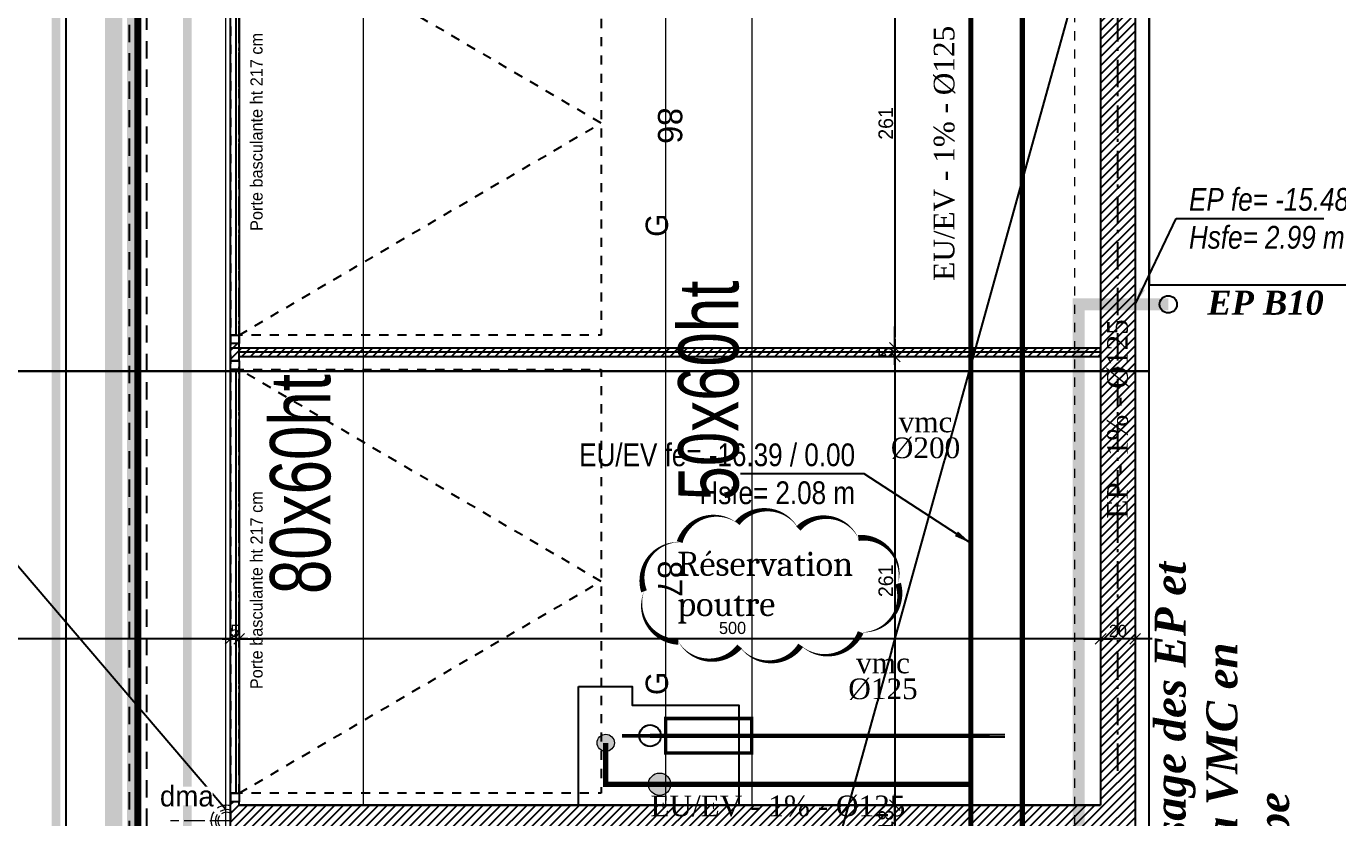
# Model space of a CAD drawing. Header units: centimetres. Extents: x 2452 to 16512, y -4226 to 6371.
# Drawn here: x 11317 to 12078, y 3258 to 3718 of the extents above; entities that cross this region are included whole.
import ezdxf
from ezdxf import colors
from ezdxf.entities.mleader import LeaderData, LeaderLine
from ezdxf.math import Vec2, Vec3

# ---------------------------------------------------------------- set-up
doc = ezdxf.new("R2010")
doc.units = ezdxf.units.CM
doc.header["$PDMODE"] = 67
for name, pattern in [('ACAD_ISO02W100', [15, 12, -3]), ('prlm_ef', [0.165, 0.1, -0.065]), ('prlm_ep', [2.5, 1.25, -0.25, 0.25, -0.25, 0.25, -0.25]), ('prlm_eu', [2, 1.25, -0.25, 0.25, -0.25]), ('Style de ligne -1', [0.41664, 0.20828, -0.20836]), ('Style de ligne -11', [0.347222, 0.20828, -0.138942]), ('Style de ligne -6', [1.04164, 0.625, -0.20828, 0.06943, -0.13893]), ('VW-01', [0.41656, 0.20828, -0.20828])]:
    doc.linetypes.add(name, pattern=pattern)
doc.layers.get('0').update_dxf_attribs({"color": 252, "lineweight": 18})
for name, color, linetype, lineweight in [('01_poutres', 40, 'Continuous', 20), ('01_texte_repere', 252, 'Continuous', 20), ('_GAZELEC-RESERVATION', 1, 'Continuous', 18), ('prlm-ELEC-BT', 1, 'Continuous', 25), ('prlm-ELEC-CFO', 1, 'Continuous', 25), ('prlm-TELECOM', 3, 'Continuous', 25)]:
    doc.layers.add(name, color=color, linetype=linetype, lineweight=lineweight)
for name, color, linetype in [('01_texte', 252, 'Continuous'), ('B GÈnÈral_Hatch', 252, 'Continuous'), ('B Général', 252, 'Continuous'), ('C ANNOTATIONS-cotation', 252, 'Continuous'), ('C ANNOTATIONS-prestations', 252, 'Continuous'), ('prlm-BA', 30, 'Continuous'), ('prlm-EAU-EF', 161, 'Continuous'), ('prlm-EAU-EP', 141, 'Continuous'), ('prlm-EAU-EPEXT', 145, 'Continuous'), ('prlm-EAU-EUEV', 25, 'Continuous'), ('prlm-GT', 242, 'Continuous'), ('prlm-MOD', 64, 'Continuous'), ('prlm-VMC', 93, 'Continuous')]:
    doc.layers.add(name, color=color, linetype=linetype)
doc.layers.add('prlm-ZEROPLOT', color=254, linetype='Continuous', plot=False)
doc.styles.add('CEDREP', font='GILC____.TTF')
doc.styles.add('Eurostile', font='Eurosti.TTF')
doc.styles.add('prlm-eau-ep', font='timesbi.ttf', dxfattribs={"height": 18})
doc.styles.add('prlm-eau-euev', font='pala.ttf', dxfattribs={"height": 18})
doc.styles.add('prlm-elec-cfo', font='comic.ttf', dxfattribs={"height": 12})
doc.styles.add('prlm-mod', font='cambriaz.ttf', dxfattribs={"height": 18})
doc.styles.add('prlm-vmc', font='pala.ttf', dxfattribs={"height": 14})
doc.styles.get("Standard").update_dxf_attribs({"font": 'isocp.shx', "height": 15})
doc.dimstyles.new('100é', dxfattribs={"dimtxt": 8.470801, "dimasz": 6.232178, "dimexe": 10, "dimexo": 25, "dimgap": 1, "dimtad": 1, "dimdec": 1, "dimtxsty": 'Eurostile', "dimblk": 'VW_SLASH', "dimblk1": 'VW_SLASH', "dimblk2": 'VW_SLASH', "dimcen": 0, "dimdle": 10, "dimazin": 0, "dimtfac": 1, "dimtdec": 1, "dimtix": 1, "dimtmove": 0, "dimatfit": 0, "dimldrblk": 'VW_FILLEDARROW', "dimfxl": 50.8, "dimfxlon": 1, "dimfrac": 2, "dimtolj": 1, "dimarcsym": 0})
doc.dimstyles.new('ISO-25', dxfattribs={"dimtxt": 2.5, "dimasz": 2.5, "dimexe": 1.25, "dimexo": 0.625, "dimtad": 1, "dimtxsty": 'Standard', "dimcen": 2.5, "dimadec": 0, "dimazin": 0, "dimtfac": 1, "dimtmove": 0, "dimatfit": 3, "dimfxl": 1, "dimarcsym": 0})
pattern_1 = [(45, (0, 0), (2.4253472, -2.6458333), [])]

# ---------------------------------------------------------------- blocks, each defined once
blk = doc.blocks.new('Parking Spaces-9')
at = {"layer": 'B Général', "linetype": 'Continuous'}
for p, q in [((0, 0), (0, 500)), ((263, 0), (263, 500)), ((263, 0), (263, 500)), ((526, 0), (526, 500)), ((0, 0), (263, 0)), ((263, 0), (526, 0))]:
    blk.add_line(p, q, dxfattribs=at)
at = {"layer": 'B Général', "extrusion": (0, 0, -1), "char_height": 14.118, "attachment_point": 5, "text_direction": (1, 0, 0), "line_spacing_factor": 0.894142, "style": 'Eurostile'}
for s, insert in [('86', (131.5, 250)), ('87', (394.5, 250))]:
    blk.add_mtext(s, dxfattribs=dict(at, insert=insert))
blk = doc.blocks.new('Porte basculante ht200cm')
at = {"layer": 'B Général', "linetype": 'Style de ligne -1', "ltscale": 25.4}
for p, q in [((-123, -2.5), (0, -212.5)), ((0, -212.5), (123, -2.5))]:
    blk.add_line(p, q, dxfattribs=at)
at = {"layer": 'B Général', "linetype": 'Continuous', "flags": 128}
for points in [[(-128, 2.5), (128, 2.5), (128, -2.5), (-128, -2.5)], [(-123, 2.5), (123, 2.5), (123, -0.5), (-123, -0.5)]]:
    blk.add_lwpolyline(points, close=True, dxfattribs=at)
at = {"layer": 'B Général', "flags": 128}
for points in [[(-128, 2.5), (-123, 2.5), (-123, -2.5), (-128, -2.5)], [(123, 2.5), (128, 2.5), (128, -2.5), (123, -2.5)]]:
    blk.add_lwpolyline(points, close=True, dxfattribs=at)
at = {"layer": 'B Général', "linetype": 'Style de ligne -1', "ltscale": 25.4, "flags": 128}
blk.add_lwpolyline([(-123, -2.5), (123, -2.5), (123, -212.5), (-123, -212.5)], close=True, dxfattribs=at)
at = {"layer": 'B Général', "insert": (-66, -238.42), "char_height": 12.94, "attachment_point": 1, "line_spacing_factor": 0.894142, "style": 'Eurostile'}
blk.add_mtext('G', dxfattribs=at)
at = {"layer": 'C ANNOTATIONS-prestations', "insert": (-62.58, -8.98), "char_height": 7.059, "attachment_point": 1, "line_spacing_factor": 0.894142, "style": 'Eurostile'}
blk.add_mtext('Porte basculante ht 217 cm', dxfattribs=at)
blk = doc.blocks.new('xi.epext')
at = {"layer": 'prlm-EAU-EPEXT', "color": 0, "linetype": 'ByBlock', "lineweight": -2}
blk.add_circle((0, 0), 5, dxfattribs=at)
blk = doc.blocks.new('xi.vmcd125')
at = {"layer": 'prlm-VMC', "color": 0, "linetype": 'ByBlock', "lineweight": -2, "insert": (0, 0), "char_height": 12, "width": 37.8475, "attachment_point": 2, "line_spacing_factor": 0.75, "style": 'prlm-vmc', "bg_fill": 3, "box_fill_scale": 1.1, "bg_fill_color": 256, "bg_fill_transparency": 0}
blk.add_mtext('vmc\\P%%C125', dxfattribs=at)
blk = doc.blocks.new('xi.vmcd200')
at = {"layer": 'prlm-VMC', "color": 0, "linetype": 'ByBlock', "lineweight": -2, "insert": (0, 0), "char_height": 12, "width": 39.3872, "attachment_point": 2, "line_spacing_factor": 0.75, "style": 'prlm-vmc', "bg_fill": 3, "box_fill_scale": 1.1, "bg_fill_color": 256, "bg_fill_transparency": 0}
blk.add_mtext('vmc\\P%%C200', dxfattribs=at)
blk = doc.blocks.new('xi.eu')
at = {"layer": 'prlm-EAU-EUEV', "linetype": 'ByBlock', "lineweight": -2}
h = blk.add_hatch(color=0, dxfattribs=at)
edge = h.paths.add_edge_path()
edge.add_arc((0, 0), 5, 0, 360)
at = {"layer": 'prlm-EAU-EUEV', "color": 0, "linetype": 'ByBlock', "lineweight": 5}
blk.add_circle((0, 0), 5, dxfattribs=at)
blk = doc.blocks.new('xi.chu')
at = {"layer": 'prlm-EAU-EUEV', "linetype": 'ByBlock', "lineweight": 5}
blk.add_hatch(color=0, dxfattribs=at).paths.add_polyline_path([(6.5, 0, 1), (-6.5, 0, 1)])
at = {"layer": 'prlm-EAU-EUEV', "color": 0, "linetype": 'ByBlock', "lineweight": 5}
blk.add_circle((0, 0), 6.5, dxfattribs=at)
blk = doc.blocks.new('A$C711F189D')
at = {"layer": '01_poutres', "color": 0}
for points in [[(2222.96, 955), (2222.96, -722.98)], [(2302.96, 77), (2302.96, -449)], [(2478.46, 77), (2478.46, -449)], [(2528.46, 77), (2528.46, -449)]]:
    blk.add_lwpolyline(points, dxfattribs=at)
at = {"layer": '01_texte', "color": 0}
for points in [[(1561.16, 323.85), (2222.96, -451.1)], [(2470.64, -859.43), (2730.96, 77)]]:
    blk.add_lwpolyline(points, dxfattribs=at)
at = {"layer": '01_texte_repere', "color": 0, "char_height": 35, "width": 164.8035, "attachment_point": 8, "rotation": 90, "style": 'CEDREP'}
for s, insert in [('50x60ht ', (2521.26, -208.24)), ('80x60ht ', (2284.34, -262.54))]:
    blk.add_mtext(s, dxfattribs=dict(at, insert=insert))
blk = doc.blocks.new('xi.dma')
at = {"layer": 'prlm-ELEC-CFO', "color": 0, "linetype": 'ACAD_ISO02W100', "lineweight": 5, "flags": 128}
for points in [[(0, 0), (0, 35)], [(-20, 0), (20, 0)]]:
    blk.add_lwpolyline(points, dxfattribs=at)
at = {"layer": 'prlm-ELEC-CFO', "color": 0, "linetype": 'ByBlock', "lineweight": 5}
for radius, start, end in [(9, 55, 125), (6.5, 55, 125), (9, 145, 191.80296), (6.5, 145, 199.03868), (5, 145, 207.37446), (5, 55, 125), (5, 332.62554, 35), (6.5, 340.96132, 35), (9, 348.19704, 35)]:
    blk.add_arc((0, 2.41), radius, start, end, dxfattribs=at)
blk = doc.blocks.new('VW_SLASH')
at = {"linetype": 'ByBlock', "lineweight": -2}
blk.add_line((1.6, 0), (-1, 0), dxfattribs=at)
at = {"lineweight": 20, "flags": 128}
blk.add_lwpolyline([(0.5, 0.5), (-0.5, -0.5)], dxfattribs=at)
blk = doc.blocks.new('*D243')
at = {"layer": 'C ANNOTATIONS-cotation', "color": 0, "linetype": 'Continuous', "lineweight": -2, "transparency": 16777216}
blk.add_line((11821.02, 3259.22), (11821.02, 3253.68), dxfattribs=at)
at = {"layer": 'Defpoints', "color": 0, "linetype": 'Continuous', "transparency": 16777216}
for p in [(11908.13, 3265.45), (11821.02, 3247.45), (11908.13, 3247.45)]:
    blk.add_point(p, dxfattribs=at)
at = {"layer": 'C ANNOTATIONS-cotation', "color": 0, "linetype": 'Continuous', "lineweight": -2, "transparency": 16777216, "xscale": 6.232177734375, "yscale": 6.232177734375, "zscale": 6.232177734375}
for p, rotation in [((11821.02, 3265.45), 90), ((11821.02, 3247.45), 270)]:
    blk.add_blockref('VW_SLASH', p, dxfattribs=dict(at, rotation=rotation))
at = {"layer": 'C ANNOTATIONS-cotation', "color": 0, "linetype": 'Continuous', "lineweight": 5, "transparency": 16777216, "insert": (11815.78, 3256.45), "char_height": 8.471, "attachment_point": 5, "rotation": 90, "style": 'Eurostile'}
blk.add_mtext('\\A1;18', dxfattribs=at)
blk = doc.blocks.new('VW_FILLEDARROW')
at = {"linetype": 'Continuous'}
blk.add_hatch(color=250, dxfattribs=at).paths.add_polyline_path([(-1.6, 0.43), (0, 0), (-1.6, -0.43)])
at = {"flags": 128}
blk.add_lwpolyline([(-1.6, 0.43), (0, 0), (-1.6, -0.43)], close=True, dxfattribs=at)
blk = doc.blocks.new('*D244')
at = {"layer": 'C ANNOTATIONS-cotation', "color": 0, "linetype": 'Continuous', "lineweight": -2, "transparency": 16777216}
blk.add_line((11821.02, 3519.72), (11821.02, 3271.68), dxfattribs=at)
at = {"layer": 'Defpoints', "color": 0, "linetype": 'Continuous', "transparency": 16777216}
for p in [(11908.13, 3525.95), (11821.02, 3265.45), (11908.13, 3265.45)]:
    blk.add_point(p, dxfattribs=at)
at = {"layer": 'C ANNOTATIONS-cotation', "color": 0, "linetype": 'Continuous', "lineweight": -2, "transparency": 16777216, "xscale": 6.232177734375, "yscale": 6.232177734375, "zscale": 6.232177734375}
for p, rotation in [((11821.02, 3525.95), 90), ((11821.02, 3265.45), 270)]:
    blk.add_blockref('VW_SLASH', p, dxfattribs=dict(at, rotation=rotation))
at = {"layer": 'C ANNOTATIONS-cotation', "color": 0, "linetype": 'Continuous', "lineweight": 5, "transparency": 16777216, "insert": (11815.78, 3395.7), "char_height": 8.471, "attachment_point": 5, "rotation": 90, "style": 'Eurostile'}
blk.add_mtext('\\A1;261', dxfattribs=at)
blk = doc.blocks.new('*D245')
at = {"layer": 'C ANNOTATIONS-cotation', "color": 0, "linetype": 'Continuous', "lineweight": -2, "transparency": 16777216}
for p, q in [((11821.02, 3537.18), (11821.02, 3543.41)), ((11821.02, 3530.95), (11821.02, 3525.95)), ((11821.02, 3519.72), (11821.02, 3513.48))]:
    blk.add_line(p, q, dxfattribs=at)
at = {"layer": 'Defpoints', "color": 0, "linetype": 'Continuous', "transparency": 16777216}
for p in [(11821.02, 3525.95), (11908.13, 3525.95), (11911.02, 3530.95)]:
    blk.add_point(p, dxfattribs=at)
at = {"layer": 'C ANNOTATIONS-cotation', "color": 0, "linetype": 'Continuous', "lineweight": -2, "transparency": 16777216, "xscale": 6.232177734375, "yscale": 6.232177734375, "zscale": 6.232177734375}
for p, rotation in [((11821.02, 3530.95), 270), ((11821.02, 3525.95), 90)]:
    blk.add_blockref('VW_SLASH', p, dxfattribs=dict(at, rotation=rotation))
at = {"layer": 'C ANNOTATIONS-cotation', "color": 0, "linetype": 'Continuous', "lineweight": 5, "transparency": 16777216, "insert": (11815.78, 3528.45), "char_height": 8.471, "attachment_point": 5, "rotation": 90, "style": 'Eurostile'}
blk.add_mtext('\\A1;5', dxfattribs=at)
blk = doc.blocks.new('*D246')
at = {"layer": 'C ANNOTATIONS-cotation', "color": 0, "linetype": 'Continuous', "lineweight": -2, "transparency": 16777216}
blk.add_line((11821.02, 3785.22), (11821.02, 3537.18), dxfattribs=at)
at = {"layer": 'Defpoints', "color": 0, "linetype": 'Continuous', "transparency": 16777216}
for p in [(11896.52, 3791.45), (11821.02, 3530.95), (11911.02, 3530.95)]:
    blk.add_point(p, dxfattribs=at)
at = {"layer": 'C ANNOTATIONS-cotation', "color": 0, "linetype": 'Continuous', "lineweight": -2, "transparency": 16777216, "xscale": 6.232177734375, "yscale": 6.232177734375, "zscale": 6.232177734375}
for p, rotation in [((11821.02, 3791.45), 90), ((11821.02, 3530.95), 270)]:
    blk.add_blockref('VW_SLASH', p, dxfattribs=dict(at, rotation=rotation))
at = {"layer": 'C ANNOTATIONS-cotation', "color": 0, "linetype": 'Continuous', "lineweight": 5, "transparency": 16777216, "insert": (11815.78, 3661.2), "char_height": 8.471, "attachment_point": 5, "rotation": 90, "style": 'Eurostile'}
blk.add_mtext('\\A1;261', dxfattribs=at)
blk = doc.blocks.new('*D340')
at = {"layer": 'C ANNOTATIONS-cotation', "color": 0, "linetype": 'Continuous', "lineweight": -2, "transparency": 16777216}
for p, q in [((11346.02, 3786.41), (11330.02, 3786.41)), ((11340.02, 2350.78), (11340.02, 3780.17))]:
    blk.add_line(p, q, dxfattribs=at)
at = {"layer": 'Defpoints', "color": 0, "linetype": 'Continuous', "transparency": 16777216}
for p in [(11340.02, 3786.41), (11371.02, 3786.41), (11609.02, 2344.55)]:
    blk.add_point(p, dxfattribs=at)
at = {"layer": 'C ANNOTATIONS-cotation', "color": 0, "linetype": 'Continuous', "lineweight": -2, "transparency": 16777216, "xscale": 6.232177734375, "yscale": 6.232177734375, "zscale": 6.232177734375}
for p, rotation in [((11340.02, 3786.41), 90), ((11340.02, 2344.55), 270)]:
    blk.add_blockref('VW_SLASH', p, dxfattribs=dict(at, rotation=rotation))
at = {"layer": 'C ANNOTATIONS-cotation', "color": 0, "linetype": 'Continuous', "lineweight": 5, "transparency": 16777216, "insert": (11334.78, 3065.48), "char_height": 8.471, "attachment_point": 5, "rotation": 90, "style": 'Eurostile'}
blk.add_mtext('\\A1;1442', dxfattribs=at)
blk = doc.blocks.new('*D378')
at = {"layer": 'C ANNOTATIONS-cotation', "color": 0, "linetype": 'Continuous', "lineweight": -2, "transparency": 16777216}
blk.add_line((11429.23, 3362.06), (10854.64, 3362.06), dxfattribs=at)
at = {"layer": 'Defpoints', "color": 0, "linetype": 'Continuous', "transparency": 16777216}
for p in [(11435.46, 3372.06), (10848.41, 3362.06), (10848.41, 3360.8)]:
    blk.add_point(p, dxfattribs=at)
at = {"layer": 'C ANNOTATIONS-cotation', "color": 0, "linetype": 'Continuous', "lineweight": -2, "transparency": 16777216, "xscale": 6.232177734375, "yscale": 6.232177734375, "zscale": 6.232177734375, "rotation": 180}
blk.add_blockref('VW_SLASH', (10848.41, 3362.06), dxfattribs=at)
at = {"layer": 'C ANNOTATIONS-cotation', "color": 0, "linetype": 'Continuous', "lineweight": -2, "transparency": 16777216, "xscale": 6.232177734375, "yscale": 6.232177734375, "zscale": 6.232177734375}
blk.add_blockref('VW_SLASH', (11435.46, 3362.06), dxfattribs=at)
at = {"layer": 'C ANNOTATIONS-cotation', "color": 0, "linetype": 'Continuous', "lineweight": 5, "transparency": 16777216, "insert": (11141.94, 3366.59), "char_height": 7.059, "attachment_point": 5, "style": 'Eurostile'}
blk.add_mtext('\\A1;587', dxfattribs=at)
blk = doc.blocks.new('*D379')
at = {"layer": 'C ANNOTATIONS-cotation', "color": 0, "linetype": 'Continuous', "lineweight": -2, "transparency": 16777216}
for p, q in [((11429.23, 3362.06), (11423, 3362.06)), ((11440.46, 3362.06), (11435.46, 3362.06)), ((11446.69, 3362.06), (11452.93, 3362.06))]:
    blk.add_line(p, q, dxfattribs=at)
at = {"layer": 'Defpoints', "color": 0, "linetype": 'Continuous', "transparency": 16777216}
for p in [(11435.46, 3372.06), (11435.46, 3362.06), (11440.46, 3363.4)]:
    blk.add_point(p, dxfattribs=at)
at = {"layer": 'C ANNOTATIONS-cotation', "color": 0, "linetype": 'Continuous', "lineweight": -2, "transparency": 16777216, "xscale": 6.232177734375, "yscale": 6.232177734375, "zscale": 6.232177734375}
blk.add_blockref('VW_SLASH', (11435.46, 3362.06), dxfattribs=at)
at = {"layer": 'C ANNOTATIONS-cotation', "color": 0, "linetype": 'Continuous', "lineweight": -2, "transparency": 16777216, "xscale": 6.232177734375, "yscale": 6.232177734375, "zscale": 6.232177734375, "rotation": 180}
blk.add_blockref('VW_SLASH', (11440.46, 3362.06), dxfattribs=at)
at = {"layer": 'C ANNOTATIONS-cotation', "color": 0, "linetype": 'Continuous', "lineweight": 5, "transparency": 16777216, "insert": (11437.96, 3366.59), "char_height": 7.059, "attachment_point": 5, "style": 'Eurostile'}
blk.add_mtext('\\A1;5', dxfattribs=at)
blk = doc.blocks.new('*D380')
at = {"layer": 'C ANNOTATIONS-cotation', "color": 0, "linetype": 'Continuous', "lineweight": -2, "transparency": 16777216}
blk.add_line((11934.23, 3362.06), (11446.69, 3362.06), dxfattribs=at)
at = {"layer": 'Defpoints', "color": 0, "linetype": 'Continuous', "transparency": 16777216}
for p in [(11940.46, 3378.82), (11440.46, 3363.4), (11440.46, 3362.06)]:
    blk.add_point(p, dxfattribs=at)
at = {"layer": 'C ANNOTATIONS-cotation', "color": 0, "linetype": 'Continuous', "lineweight": -2, "transparency": 16777216, "xscale": 6.232177734375, "yscale": 6.232177734375, "zscale": 6.232177734375, "rotation": 180}
blk.add_blockref('VW_SLASH', (11440.46, 3362.06), dxfattribs=at)
at = {"layer": 'C ANNOTATIONS-cotation', "color": 0, "linetype": 'Continuous', "lineweight": -2, "transparency": 16777216, "xscale": 6.232177734375, "yscale": 6.232177734375, "zscale": 6.232177734375}
blk.add_blockref('VW_SLASH', (11940.46, 3362.06), dxfattribs=at)
at = {"layer": 'C ANNOTATIONS-cotation', "color": 0, "linetype": 'Continuous', "lineweight": 5, "transparency": 16777216, "insert": (11726.79, 3368.3), "char_height": 7.059, "attachment_point": 5, "style": 'Eurostile'}
blk.add_mtext('\\A1;500', dxfattribs=at)
blk = doc.blocks.new('*D381')
at = {"layer": 'C ANNOTATIONS-cotation', "color": 0, "linetype": 'Continuous', "lineweight": -2, "transparency": 16777216}
blk.add_line((11954.23, 3362.06), (11946.69, 3362.06), dxfattribs=at)
at = {"layer": 'Defpoints', "color": 0, "linetype": 'Continuous', "transparency": 16777216}
for p in [(11940.46, 3378.82), (11960.46, 3378.82), (11940.46, 3362.06)]:
    blk.add_point(p, dxfattribs=at)
at = {"layer": 'C ANNOTATIONS-cotation', "color": 0, "linetype": 'Continuous', "lineweight": -2, "transparency": 16777216, "xscale": 6.232177734375, "yscale": 6.232177734375, "zscale": 6.232177734375, "rotation": 180}
blk.add_blockref('VW_SLASH', (11940.46, 3362.06), dxfattribs=at)
at = {"layer": 'C ANNOTATIONS-cotation', "color": 0, "linetype": 'Continuous', "lineweight": -2, "transparency": 16777216, "xscale": 6.232177734375, "yscale": 6.232177734375, "zscale": 6.232177734375}
blk.add_blockref('VW_SLASH', (11960.46, 3362.06), dxfattribs=at)
at = {"layer": 'C ANNOTATIONS-cotation', "color": 0, "linetype": 'Continuous', "lineweight": 5, "transparency": 16777216, "insert": (11950.46, 3366.59), "char_height": 7.059, "attachment_point": 5, "style": 'Eurostile'}
blk.add_mtext('\\A1;20', dxfattribs=at)

msp = doc.modelspace()

# ---------------------------------------------------------------- hatches: boundary and pattern name
at = {"layer": 'B GÈnÈral_Hatch', "linetype": 'Continuous'}
h = msp.add_hatch(dxfattribs=at)
h.set_pattern_fill('50_BETON', color=256, style=0, pattern_type=2)
h.set_pattern_definition(pattern_1)
h.paths.add_polyline_path([(11960.45, 5437.89), (11940.45, 5437.89), (11940.45, 2334.49), (11960.45, 2334.49)])
h = msp.add_hatch(dxfattribs=at)
h.set_pattern_fill('50_BETON', color=256, style=0, pattern_type=2)
h.set_pattern_definition(pattern_1)
h.paths.add_polyline_path([(11435.45, 3525.89), (11440.45, 3525.89), (11440.45, 3533.39), (11435.45, 3533.39)])
h = msp.add_hatch(dxfattribs=at)
h.set_pattern_fill('50_BETON', color=256, style=0, pattern_type=2)
h.set_pattern_definition(pattern_1)
h.paths.add_polyline_path([(11440.45, 3525.89), (11435.45, 3530.89), (11435.45, 3523.39), (11440.45, 3523.39)])
h = msp.add_hatch(dxfattribs=at)
h.set_pattern_fill('50_BETON', color=256, style=0, pattern_type=2)
h.set_pattern_definition(pattern_1)
h.paths.add_polyline_path([(11940.45, 3530.89), (11435.45, 3530.89), (11440.45, 3525.89), (11940.45, 3525.89)])
h = msp.add_hatch(dxfattribs=at)
h.set_pattern_fill('50_BETON', color=256, style=0, pattern_type=2)
h.set_pattern_definition(pattern_1)
h.paths.add_polyline_path([(11435.45, 3245.39), (11440.45, 3245.39), (11440.45, 3267.39), (11435.45, 3267.39)])
h = msp.add_hatch(dxfattribs=at)
h.set_pattern_fill('50_BETON', color=256, style=0, pattern_type=2)
h.set_pattern_definition(pattern_1)
h.paths.add_polyline_path([(11940.45, 3247.39), (11940.45, 3265.39), (11440.45, 3265.39), (11440.45, 3247.39)])

# ---------------------------------------------------------------- linework, layer by layer
at = {"layer": 'B Général', "linetype": 'Style de ligne -6', "ltscale": 25.4}
for p, q in [((11440.45, 3285.39), (11440.45, 5820.39)), ((11950.45, 3285.39), (11950.45, 5820.39))]:
    msp.add_line(p, q, dxfattribs=at)
at = {"layer": 'B Général', "linetype": 'Continuous', "lineweight": 18}
for p, q in [((11940.45, 5437.89), (11940.45, 3265.39)), ((11960.45, 5437.89), (11960.45, 2334.49)), ((11435.45, 3525.89), (11435.45, 3533.39)), ((11440.45, 3525.89), (11440.45, 3533.39)), ((11435.45, 3523.39), (11435.45, 3530.89)), ((11435.45, 3530.89), (11940.45, 3530.89)), ((11440.45, 3525.89), (11940.45, 3525.89)), ((11435.45, 3245.39), (11435.45, 3267.39)), ((11440.45, 3265.39), (11440.45, 3267.39)), ((11440.45, 3265.39), (11940.45, 3265.39))]:
    msp.add_line(p, q, dxfattribs=at)
at = {"layer": 'B Général', "linetype": 'Continuous'}
for p, q in [((11940.45, 5437.89), (11940.45, 3265.39)), ((11960.45, 5437.89), (11960.45, 2334.49)), ((11435.45, 3530.89), (11435.45, 3791.39)), ((11440.45, 3533.39), (11435.45, 3533.39)), ((11435.45, 3525.89), (11435.45, 3533.39)), ((11440.45, 3525.89), (11440.45, 3533.39)), ((11435.45, 3523.39), (11435.45, 3530.89)), ((11435.45, 3530.89), (11940.45, 3530.89)), ((11435.45, 2701.39), (11435.45, 3525.89)), ((11440.45, 3525.89), (11940.45, 3525.89)), ((11940.45, 3525.89), (11940.45, 3530.89)), ((11440.45, 3523.39), (11435.45, 3523.39)), ((11440.45, 3267.39), (11435.45, 3267.39)), ((11435.45, 3245.39), (11435.45, 3267.39)), ((11440.45, 3265.39), (11440.45, 3267.39)), ((11440.45, 3265.39), (11940.45, 3265.39))]:
    msp.add_line(p, q, dxfattribs=at)
at = {"layer": 'B Général', "linetype": 'VW-01', "lineweight": 18, "ltscale": 25.4}
msp.add_line((11925.46, 2344.49), (11925.46, 4689.39), dxfattribs=at)
at = {"layer": 'B Général', "linetype": 'VW-01', "ltscale": 25.4, "flags": 128}
msp.add_lwpolyline([(10848.39, 3786.35), (11435.45, 3786.35), (11435.45, 2324.49), (10848.39, 2324.49)], close=True, dxfattribs=at)
at = {"layer": 'prlm-EAU-EP', "linetype": 'prlm_ep', "ltscale": 20, "flags": 128}
msp.add_lwpolyline([(11889.93, 2324.49, 7, 7, 0), (11889.93, 2357.98, 7, 7, 0), (11927.69, 2357.98, 7, 7, 0), (11927.69, 2357.98, 7, 7, 0), (11927.69, 2357.98, 7, 7, 0), (11927.69, 3556.18, 7, 7, 0), (11979.7, 3556.18, 0, 0, 0)], format="xyseb", dxfattribs=at)
at = {"layer": 'prlm-EAU-EUEV', "linetype": 'prlm_eu', "ltscale": 50, "const_width": 3, "flags": 128}
msp.add_lwpolyline([(11653.18, 3301.64), (11653.18, 3277.6), (11865.13, 3277.6)], dxfattribs=at)
at = {"layer": 'prlm-GT'}
msp.add_lwpolyline([(11637.45, 3334.39), (11668.5, 3334.39), (11668.5, 3323.49), (11730.45, 3323.49), (11730.45, 3265.39), (11637.45, 3265.44)], close=True, dxfattribs=at)
at = {"layer": 'prlm-MOD', "ltscale": 25}
for p, q in [((11894.37, 3185.78), (11894.37, 4024.99)), ((11895.37, 3185.78), (11895.37, 4024.57))]:
    msp.add_line(p, q, dxfattribs=at)
at = {"layer": 'prlm-MOD'}
for p, q in [((11662.68, 3306.28), (11875.87, 3306.28)), ((11662.68, 3305.28), (11875.87, 3305.28))]:
    msp.add_line(p, q, dxfattribs=at)
at = {"layer": 'prlm-MOD', "const_width": 2}
msp.add_lwpolyline([(11687.95, 3295.78), (11687.95, 3315.78), (11737.95, 3315.78), (11737.95, 3295.78), (11687.95, 3295.78)], dxfattribs=at)
at = {"layer": 'prlm-VMC', "ltscale": 25}
for p, q in [((11893.87, 4015.98), (11893.87, 3205.54)), ((11895.87, 4015.98), (11895.87, 3205.54)), ((11678.92, 3306.4), (11884.87, 3306.4)), ((11678.92, 3305.15), (11884.87, 3305.15))]:
    msp.add_line(p, q, dxfattribs=at)
at = {"layer": 'prlm-VMC'}
msp.add_circle((11678.92, 3305.78), 6.25, dxfattribs=at)
at = {"layer": 'prlm-ZEROPLOT'}
for points in [[(10859.39, 4917.39), (11968.45, 4917.39), (11968.45, 3517.39), (10859.39, 3517.39)], [(12168.66, 4017.43), (11968.66, 4017.43), (11968.66, 3567.43), (12168.66, 3567.43)], [(10820.39, 3517.39), (11968.45, 3517.39), (11968.45, 2312.49), (10820.39, 2312.49)]]:
    msp.add_lwpolyline(points, close=True, dxfattribs=at)

# ---------------------------------------------------------------- block references
at = {"layer": 'B Général', "xscale": -1, "rotation": 90}
msp.add_blockref('Parking Spaces-9', (11940.45, 3791.39), dxfattribs=at)
at = {"layer": 'B Général'}
for p, rotation in [((11437.95, 3661.39), 89.9999999966867), ((11437.95, 3395.39), 89.99999999668681)]:
    msp.add_blockref('Porte basculante ht200cm', p, dxfattribs=dict(at, rotation=rotation))
at = {"layer": 'prlm-EAU-EPEXT'}
msp.add_blockref('xi.epext', (11979.7, 3556.18), dxfattribs=at)
at = {"layer": 'prlm-EAU-EUEV', "ltscale": 50, "rotation": 359.7667150562802}
msp.add_blockref('xi.eu', (11653.18, 3301.64), dxfattribs=at)
at = {"layer": 'prlm-EAU-EUEV', "ltscale": 50}
msp.add_blockref('xi.chu', (11684.45, 3277.6), dxfattribs=at)
at = {"layer": 'prlm-ELEC-CFO', "rotation": 90}
msp.add_blockref('xi.dma', (11435.45, 3256.39), dxfattribs=at)

# ---------------------------------------------------------------- texts
at = {"layer": 'prlm-EAU-EP', "insert": (11991.74, 3606.03), "char_height": 13.2, "width": 163.581, "attachment_point": 4, "style": 'prlm-eau-ep'}
msp.add_mtext('\\pxt15000;{\\fArial Narrow|b0|i1|c0|p34;EP fe= -15.48 / 0.00 Hsfe= 2.99 m}', dxfattribs=at)
at = {"layer": 'prlm-EAU-EP', "insert": (11944.23, 3431.75), "char_height": 12, "width": 151.0859, "attachment_point": 1, "rotation": 90, "style": 'prlm-eau-euev'}
msp.add_mtext('EP - 1% - %%C125', dxfattribs=at)
at = {"layer": 'prlm-EAU-EP', "insert": (11971.81, 3205.06), "char_height": 18, "attachment_point": 1, "rotation": 90, "style": 'prlm-eau-ep'}
msp.add_mtext_dynamic_manual_height_columns('Passage des EP et de la VMC en nappe', width=225.9332, gutter_width=90, heights=[0], dxfattribs=at)
at = {"layer": 'prlm-EAU-EPEXT', "insert": (12002.39, 3564.13), "char_height": 14, "width": 86.1947, "attachment_point": 1, "style": 'prlm-eau-ep'}
msp.add_mtext('EP B10', dxfattribs=at)
at = {"layer": 'prlm-EAU-EUEV', "insert": (11843.56, 3569.88), "char_height": 12, "width": 190.7565, "attachment_point": 1, "rotation": 90, "style": 'prlm-eau-euev'}
msp.add_mtext('EU/EV - 1% - %%C125', dxfattribs=at)
at = {"layer": 'prlm-EAU-EUEV', "style": 'prlm-eau-euev'}
for s, insert, char_height, width, attachment_point in [('\\pxt15000;{\\fArial Narrow|b0|i0|c0|p34;EU/EV fe= -16.39 / 0.00 Hsfe= 2.08 m}', (11797.9, 3457.74), 13.2, 176.441, 6), ('EU/EV - 1% - %%C125', (11679.1, 3271.03), 12, 190.7565, 1)]:
    msp.add_mtext(s, dxfattribs=dict(at, insert=insert, char_height=char_height, width=width, attachment_point=attachment_point))
at = {"layer": 'prlm-MOD', "insert": (11694.71, 3412.57), "char_height": 14, "width": 1.3263, "attachment_point": 1, "style": 'prlm-mod'}
msp.add_mtext('Réservation\\Ppoutre', dxfattribs=at)

# ---------------------------------------------------------------- dimensions: what is measured, and where the dimension line sits
at = {"layer": 'C ANNOTATIONS-cotation', "color": 7, "linetype": 'Continuous', "lineweight": 5}
for base, p1, p2, picture, middle in [((11821.01694592, 3530.94811396), (11896.51694602, 3791.44811397), (11911.01694602, 3530.94811396), '*D246', (11815.78154553, 3661.19811396)), ((11821.02, 3525.95), (11911.02, 3530.95), (11908.13, 3525.95), '*D245', (11815.78, 3528.45)), ((11821.02, 3247.45), (11908.13, 3265.45), (11908.13, 3247.45), '*D243', (11815.78, 3256.45))]:
    dim = msp.add_linear_dim(base=base, p1=p1, p2=p2, angle=90, dimstyle='100é', override={"dimtxt": 8.470801, "dimdec": 0, "dimpost": '<>', "dimtxsty": 'Eurostile', "dimse1": 1, "dimse2": 1, "dimtmove": 2}, dxfattribs=at)
    dim.commit()
    dim.dimension.update_dxf_attribs({"geometry": picture, "text_midpoint": middle})
for base, p1, p2, picture, middle in [((11940.46, 3362.06), (11960.46, 3378.82), (11940.46, 3378.82), '*D381', (11950.46, 3366.59)), ((10848.41, 3362.06), (11435.46, 3372.06), (10848.41, 3360.8), '*D378', (11141.94, 3366.59)), ((11435.46, 3362.06), (11440.46, 3363.4), (11435.46, 3372.06), '*D379', (11437.96, 3366.59))]:
    dim = msp.add_linear_dim(base=base, p1=p1, p2=p2, dimstyle='100é', override={"dimtxt": 7.059001, "dimdec": 0, "dimpost": '<>', "dimtxsty": 'Eurostile', "dimse1": 1, "dimse2": 1, "dimtmove": 2}, dxfattribs=at)
    dim.commit()
    dim.dimension.update_dxf_attribs({"geometry": picture, "text_midpoint": middle})

# ---------------------------------------------------------------- leaders
at = {"layer": '_GAZELEC-RESERVATION', "color": 6}
ml = msp.add_multileader_mtext('Standard', dxfattribs=at)
ml.set_content('résa n°3 EP\\P25x25 A.inf: +204.25', color=6)
ml.set_leader_properties()
ml.build(insert=Vec2(0, 0))
ml.multileader.update_dxf_attribs({"has_text_frame": 1, "arrow_head_size": 8, "scale": 20})
ctx = ml.context
ctx.base_point, ctx.scale, ctx.char_height, ctx.arrow_head_size, ctx.landing_gap_size, ctx.plane_origin = Vec3(9433.58, 3691.7), 20, 8, 8, 4, Vec3(8858.2, 3711.54)
ctx.attachment_type = 2
notes = []
notes.append((ctx, [(0, (1, 1, 0), (9544.7, 3691.7), (-1, 0), 8.98, [(0, [(9569.77, 3716.54)], 0, [])])]))
ctx.mtext.insert, ctx.mtext.width, ctx.mtext.flow_direction = Vec3(9437.58, 3695.7), 156.885, 5
at = {"layer": 'prlm-EAU-EP'}
msp.add_leader([(11960.45, 3556.18), (11984.21, 3606.03), (12070, 3606.03)], dimstyle='ISO-25', override={"dimasz": 10, "dimtad": 0}, dxfattribs=at)
at = {"layer": 'prlm-EAU-EUEV'}
msp.add_leader([(11865.13, 3417.56), (11803.16, 3457.74), (11731.42, 3457.74)], dimstyle='ISO-25', override={"dimasz": 10, "dimgap": 0.625, "dimtad": 0}, dxfattribs=at)
for ctx, leaders in notes:
    for number, flags, end, landing, length, lines in leaders:
        leader = LeaderData()
        leader.index, (leader.has_last_leader_line, leader.has_dogleg_vector, leader.attachment_direction) = number, flags
        leader.last_leader_point, leader.dogleg_vector, leader.dogleg_length = Vec3(end), Vec3(landing), length
        for number, points, colour, breaks in lines:
            line = LeaderLine()
            line.index, line.vertices, line.color, line.breaks = number, Vec3.list(points), colors.encode_raw_color(colour), breaks
            leader.lines.append(line)
        ctx.leaders.append(leader)

# ---------------------------------------------------------------- next in the draw order: block references
at = {"layer": 'prlm-VMC'}
for name, p in [('xi.vmcd200', (11838.8, 3493.91)), ('xi.vmcd125', (11814.12, 3354.01))]:
    msp.add_blockref(name, p, dxfattribs=at)

# ---------------------------------------------------------------- next in the draw order: linework, layer by layer
at = {"layer": 'prlm-EAU-EF', "linetype": 'prlm_ef', "ltscale": 100, "const_width": 4, "flags": 128}
msp.add_lwpolyline([(7096.34, 3799.24), (7096.34, 3849.77), (7096.34, 4051.75), (11381.54, 4051.75), (11381.54, 1665.27), (11865.51, 1665.27), (11642.53, 304.31), (12400.42, 170.63), (12305.13, -393.05)], dxfattribs=at)
at = {"layer": 'prlm-EAU-EF', "linetype": 'prlm_ef', "ltscale": 300, "const_width": 5, "flags": 128}
msp.add_lwpolyline([(11410.25, 3960.75), (11410.25, 1695.35), (11892.28, 1695.35)], dxfattribs=at)
at = {"layer": 'prlm-EAU-EUEV', "linetype": 'prlm_eu', "ltscale": 50, "const_width": 3, "flags": 128}
msp.add_lwpolyline([(11120.4, 3036.97), (11777.06, 3036.97), (11865.13, 3125.04), (11865.13, 4061.79), (11876.49, 4061.79), (11876.49, 4704.41), (11929.05, 4704.41), (11929.05, 4927.57)], dxfattribs=at)
at = {"layer": 'prlm-MOD', "linetype": 'prlm_ef', "ltscale": 100, "flags": 128}
for points in [[(7091.34, 3799.24), (7091.34, 3849.77), (7091.34, 4056.75), (11386.54, 4056.75), (11386.54, 1670.27), (11871.4, 1670.27), (11648.27, 308.38), (12406.18, 174.69), (12310.06, -393.89)], [(7101.34, 3799.24), (7101.34, 3849.77), (7101.34, 4046.75), (11376.54, 4046.75), (11376.54, 1660.27), (11859.63, 1660.27), (11636.8, 300.25), (12394.66, 166.56), (12300.2, -392.22)]]:
    msp.add_lwpolyline(points, dxfattribs=at)
at = {"layer": 'prlm-MOD'}
msp.add_lwpolyline([(11729.49, 3429.19, 0, 3.5, 0.520567), (11696.07, 3418.17, 0, 3.5, 0.520567), (11696.07, 3418.17, 0, 3.5, 0.520567), (11675.4, 3389.59, 0, 3.5, 0.520567), (11675.4, 3389.59, 0, 3.5, 0.520567), (11695.39, 3360.32, 0, 3.5, 0.520567), (11695.39, 3360.32, 0, 3.5, 0.520567), (11730.87, 3357.56, 0, 3.5, 0.520567), (11730.87, 3357.56, 0, 3.5, 0.520567), (11766.36, 3358.25, 0, 3.5, 0.520567), (11766.36, 3358.25, 0, 3.5, 0.520567), (11801.15, 3365.83, 0, 3.5, 0.520567), (11801.15, 3365.83, 0, 3.5, 0.520567), (11822.86, 3394.06, 0, 3.5, 0.520567), (11822.86, 3394.06, 0, 3.5, 0.520567), (11799.78, 3420.58, 0, 3.5, 0.520567), (11799.78, 3420.58, 0, 3.5, 0.520567), (11764.98, 3426.09, 0, 3.5, 0.520567), (11764.98, 3426.09, 0, 3.5, 0.520567)], format="xyseb", close=True, dxfattribs=at)

# ---------------------------------------------------------------- next in the draw order: block references
at = {"layer": 'prlm-BA'}
msp.add_blockref('A$C711F189D', (9209.48, 3714.39), dxfattribs=at)

# ---------------------------------------------------------------- next in the draw order: dimensions: what is measured, and where the dimension line sits
at = {"layer": 'C ANNOTATIONS-cotation', "color": 7, "linetype": 'Continuous', "lineweight": 5}
dim = msp.add_linear_dim(base=(11821.0169459, 3265.44811394), p1=(11908.13019468, 3525.94811396), p2=(11908.13019466, 3265.44811394), angle=90, dimstyle='100é', override={"dimtxt": 8.470801, "dimdec": 0, "dimpost": '<>', "dimtxsty": 'Eurostile', "dimse1": 1, "dimse2": 1, "dimtmove": 2}, dxfattribs=at)
dim.commit()
dim.dimension.update_dxf_attribs({"geometry": '*D244', "text_midpoint": (11815.78154551, 3395.69811395)})
dim = msp.add_linear_dim(base=(11440.46, 3362.06), p1=(11940.46, 3378.82), p2=(11440.46, 3363.4), dimstyle='100é', override={"dimtxt": 7.059001, "dimdec": 0, "dimpost": '<>', "dimtxsty": 'Eurostile', "dimse1": 1, "dimse2": 1, "dimtmove": 2}, dxfattribs=at)
dim.commit()
dim.dimension.update_dxf_attribs({"geometry": '*D380', "text_midpoint": (11726.79, 3368.3), "dimtype": 160})

# ---------------------------------------------------------------- next in the draw order: leaders
at = {"layer": '_GAZELEC-RESERVATION', "color": 6}
ml = msp.add_multileader_mtext('Standard', dxfattribs=at)
ml.set_content('résa n°16 EU\\P%%C200 A.inf: +204.40', color=6)
ml.set_leader_properties()
ml.build(insert=Vec2(0, 0))
ml.multileader.update_dxf_attribs({"has_text_frame": 1, "arrow_head_size": 8, "scale": 20})
ctx = ml.context
ctx.base_point, ctx.scale, ctx.char_height, ctx.arrow_head_size, ctx.landing_gap_size, ctx.plane_origin = Vec3(9335.77, 3503.88), 20, 8, 8, 4, Vec3(8787.92, 3417.09)
ctx.attachment_type = 2
notes = []
notes.append((ctx, [(0, (1, 1, 0), (9443.16, 3503.88), (-1, 0), 8.98, [(0, [(9530.61, 3481.62)], 0, [])])]))
ctx.mtext.insert, ctx.mtext.width, ctx.mtext.flow_direction = Vec3(9339.77, 3507.88), 156.885, 5
ml = msp.add_multileader_mtext('Standard', dxfattribs=at)
ml.set_content('résa n°2\\P25x25 A.inf: +204.22', color=6)
ml.set_leader_properties()
ml.build(insert=Vec2(0, 0))
ml.multileader.update_dxf_attribs({"has_text_frame": 1, "arrow_head_size": 8, "scale": 20})
ctx = ml.context
ctx.base_point, ctx.scale, ctx.char_height, ctx.arrow_head_size, ctx.landing_gap_size, ctx.plane_origin = Vec3(9441.63, 3447.02), 20, 8, 8, 4, Vec3(8866.4, 3466.86)
ctx.attachment_type = 2
notes.append((ctx, [(0, (1, 1, 0), (9552.89, 3447.02), (-1, 0), 8.98, [(0, [(9577.97, 3471.86)], 0, [])])]))
ctx.mtext.insert, ctx.mtext.width, ctx.mtext.flow_direction = Vec3(9445.63, 3451.02), 156.885, 5
for ctx, leaders in notes:
    for number, flags, end, landing, length, lines in leaders:
        leader = LeaderData()
        leader.index, (leader.has_last_leader_line, leader.has_dogleg_vector, leader.attachment_direction) = number, flags
        leader.last_leader_point, leader.dogleg_vector, leader.dogleg_length = Vec3(end), Vec3(landing), length
        for number, points, colour, breaks in lines:
            line = LeaderLine()
            line.index, line.vertices, line.color, line.breaks = number, Vec3.list(points), colors.encode_raw_color(colour), breaks
            leader.lines.append(line)
        ctx.leaders.append(leader)

# ---------------------------------------------------------------- next in the draw order: texts
at = {"layer": 'prlm-ELEC-CFO', "lineweight": 20, "insert": (11410.02, 3276.72), "char_height": 12, "attachment_point": 2, "line_spacing_factor": 0.8, "style": 'prlm-elec-cfo', "bg_fill": 3, "box_fill_scale": 0.95, "bg_fill_color": 256, "bg_fill_transparency": 0}
msp.add_mtext('dma', dxfattribs=at)

# ---------------------------------------------------------------- next in the draw order: linework, layer by layer
at = {"layer": 'prlm-ELEC-BT', "linetype": 'Style de ligne -11', "ltscale": 100}
for points, const_width in [([(9482.39, 3792.81), (9482.39, 3935.36), (11377.81, 3935.36), (11377.81, 2085.51), (11242.88, 2085.51), (11242.88, 1071.86), (11404.83, 856.5), (11292.84, 205.44), (12347.41, 13.77), (12256.31, -558.83)], 5), ([(9505.71, 3788.87), (9505.71, 3922.99), (11367.57, 3922.99), (11367.57, 2096.73), (11233, 2096.73), (11233, 1063.93), (11386.28, 866.21), (11269.56, 193.51), (12324.16, 3.61), (12260.98, -388.17)], 10)]:
    msp.add_lwpolyline(points, dxfattribs=dict(at, const_width=const_width))
at = {"layer": 'prlm-TELECOM', "linetype": 'Style de ligne -11', "ltscale": 100, "const_width": 5}
msp.add_lwpolyline([(9565.68, 3790.19), (9565.68, 3879.15), (11334.15, 3879.15), (11334.15, 2075.8), (11250.74, 2075.8), (11250.74, 1067.56), (11398.15, 857.07), (11282.69, 200.69), (12337.21, 7.94), (12262.58, -452.24)], dxfattribs=at)

# ---------------------------------------------------------------- next in the draw order: dimensions: what is measured, and where the dimension line sits
at = {"layer": 'C ANNOTATIONS-cotation', "color": 7, "linetype": 'Continuous', "lineweight": 5}
dim = msp.add_linear_dim(base=(11340.02, 3786.41), p1=(11609.02, 2344.55), p2=(11371.02, 3786.41), angle=270, dimstyle='100é', override={"dimtxt": 8.470801, "dimdec": 0, "dimpost": '<>', "dimtxsty": 'Eurostile', "dimse1": 1, "dimtmove": 2}, dxfattribs=at)
dim.commit()
dim.dimension.update_dxf_attribs({"geometry": '*D340', "text_midpoint": (11334.78, 3065.48)})

doc.saveas('drawing.dxf')
